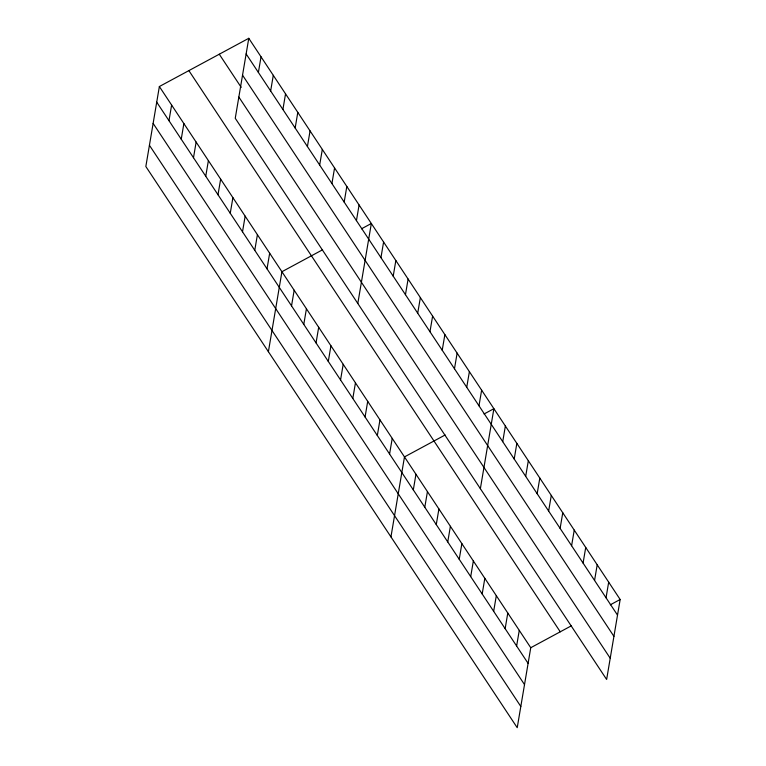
<?xml version="1.0" encoding="UTF-8"?>
<svg xmlns="http://www.w3.org/2000/svg" width="766" height="766" viewBox="0 0 766 766"><rect width="100%" height="100%" fill="white"/><g stroke="black" fill="none" stroke-linecap="round" stroke-linejoin="round"><path stroke-width="1.15" d="M159.366 86.529L145.837 166.509L517.222 727.7L530.752 647.72L159.366 86.529L248.778 38.3L620.163 599.491L606.634 679.471L235.248 118.28L248.778 38.3M168.98 120.683L171.622 105.047M181.236 139.201L183.878 123.565M193.492 157.729L196.134 142.083M205.748 176.247L208.39 160.601M218.004 194.765L220.646 179.12M230.25 213.283L232.902 197.647M258.391 72.454L261.034 56.818M242.506 231.801L245.158 216.165M270.647 90.982L273.29 75.336M254.762 250.319L257.414 234.683M282.903 109.5L285.546 93.854M267.018 268.837L269.67 253.201M295.159 128.018L297.802 112.382M268.397 351.699L281.926 271.719L322.572 249.793M307.415 146.536L310.058 130.9M291.53 305.883L294.173 290.237M319.671 165.054L322.314 149.418M303.786 324.401L306.429 308.755M331.927 183.572L334.57 167.936M316.042 342.919L318.685 327.283M344.183 202.09L346.826 186.454M328.298 361.437L330.941 345.801M356.439 220.618L359.082 204.972M340.554 379.955L343.197 364.319M357.808 303.47L371.338 223.49L361.504 228.795M352.81 398.473L355.453 382.837M380.951 257.654L383.594 242.008M365.066 416.991L367.709 401.355M393.207 276.172L395.85 260.536M377.322 435.519L379.965 419.873M405.453 294.69L408.106 279.054M389.578 454.037L392.221 438.391M417.709 313.208L420.362 297.572M390.947 536.899L404.477 456.909L445.132 434.983M429.965 331.726L432.618 316.09M413.314 489.895L415.957 474.259M442.221 350.244L444.874 334.608M424.795 507.245L427.438 491.609M454.477 368.772L457.13 353.126M436.266 524.595L438.918 508.95M466.733 387.29L469.386 371.644M447.746 541.935L450.398 526.299M478.989 405.808L481.632 390.172M459.227 559.285L461.869 543.64M480.368 488.67L493.888 408.69L484.055 413.994M470.707 576.626L473.35 560.99M502.726 441.676L505.368 426.03M482.187 593.976L484.83 578.34M514.206 459.016L516.849 443.38M493.668 611.316L496.311 595.68M525.687 476.366L528.329 460.72M505.148 628.666L507.791 613.03M537.167 493.706L539.81 478.07M516.619 646.016L519.271 630.37M548.638 511.056L551.29 495.42M560.118 528.396L562.771 512.76M571.599 545.746L574.241 530.11M583.079 563.096L585.722 547.451M594.56 580.437L597.202 564.801M606.04 597.786L608.683 582.141M530.752 647.72L571.398 625.793M610.33 604.795L620.163 599.491M246.135 53.936L617.52 615.127M242.544 75.173L613.93 636.364M219.277 54.214L241.204 87.353M238.848 97.052L610.224 658.243M188.876 70.616L560.252 631.806M156.724 102.165L528.1 663.356M153.133 123.403L524.509 684.593M149.427 145.272L520.813 706.463"/></g></svg>
